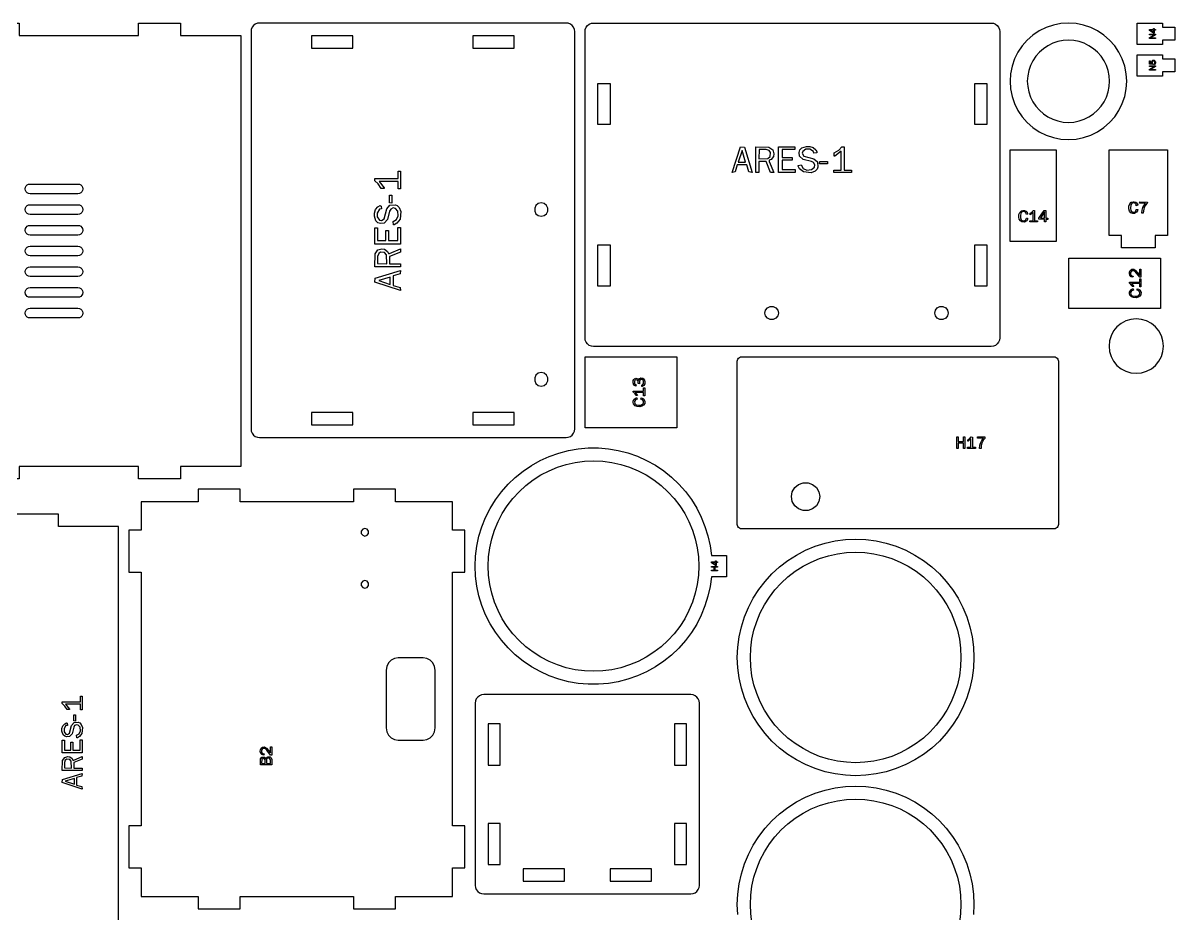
# Model space of a CAD drawing. Header units: millimetres. Extents: x 5 to 595, y 6 to 395.
# Drawn here: x 316.8 to 594.9, y 179.8 to 395 of the extents above; entities that cross this region are included whole.
import ezdxf

# ---------------------------------------------------------------- set-up
doc = ezdxf.new("R2010")
doc.units = ezdxf.units.MM
doc.layers.add('CUT', color=1, linetype='CONTINUOUS')
doc.layers.add('ENGRAVE', color=7, linetype='CONTINUOUS')

msp = doc.modelspace()

# ---------------------------------------------------------------- linework, layer by layer
at = {"layer": 'CUT'}
for points in [[(369.325, 392), (369.325, 287.85), (354.825, 287.85), (354.825, 284.85), (344.675, 284.85), (344.675, 287.85), (315.825, 287.85), (315.825, 284.85), (305.675, 284.85), (305.675, 287.85), (291.175, 287.85), (291.175, 392), (305.675, 392), (305.675, 395), (315.825, 395), (315.825, 392), (344.675, 392), (344.675, 395), (354.825, 395), (354.825, 392)], [(449.975, 296.92), (449.975, 392.93), (449.905, 393.462), (449.698, 393.963), (449.368, 394.393), (448.938, 394.723), (448.438, 394.93), (447.905, 395), (373.896, 395), (373.363, 394.93), (372.863, 394.723), (372.433, 394.393), (372.103, 393.963), (371.896, 393.462), (371.825, 392.93), (371.825, 296.92), (371.896, 296.388), (372.103, 295.887), (372.433, 295.457), (372.863, 295.127), (373.363, 294.92), (373.896, 294.85), (447.905, 294.85), (448.438, 294.92), (448.938, 295.127), (449.368, 295.457), (449.698, 295.887), (449.905, 296.388)], [(550.555, 316.85), (454.546, 316.85), (454.013, 316.92), (453.513, 317.127), (453.083, 317.457), (452.753, 317.887), (452.546, 318.388), (452.475, 318.92), (452.475, 392.93), (452.546, 393.462), (452.753, 393.963), (453.083, 394.393), (453.513, 394.723), (454.013, 394.93), (454.546, 395), (550.555, 395), (551.088, 394.93), (551.588, 394.723), (552.018, 394.393), (552.348, 393.963), (552.555, 393.462), (552.625, 392.93), (552.625, 318.92), (552.555, 318.388), (552.348, 317.887), (552.018, 317.457), (551.588, 317.127), (551.088, 316.92)], [(583.276, 380.925), (583.155, 382.762), (582.796, 384.568), (582.204, 386.311), (581.39, 387.962), (580.367, 389.493), (579.153, 390.877), (577.769, 392.091), (576.238, 393.114), (574.587, 393.929), (572.844, 394.52), (571.038, 394.88), (569.201, 395), (567.363, 394.88), (565.558, 394.52), (563.814, 393.929), (562.163, 393.114), (560.632, 392.091), (559.248, 390.877), (558.034, 389.493), (557.011, 387.962), (556.197, 386.311), (555.605, 384.568), (555.246, 382.762), (555.125, 380.925), (555.246, 379.088), (555.605, 377.282), (556.197, 375.539), (557.011, 373.887), (558.034, 372.356), (559.248, 370.972), (560.632, 369.758), (562.163, 368.735), (563.814, 367.921), (565.558, 367.329), (567.363, 366.97), (569.201, 366.85), (571.038, 366.97), (572.844, 367.329), (574.587, 367.921), (576.238, 368.735), (577.769, 369.758), (579.153, 370.972), (580.367, 372.356), (581.39, 373.887), (582.204, 375.539), (582.796, 377.282), (583.155, 379.088)], [(591.926, 395), (591.926, 394), (594.926, 394), (594.926, 390.85), (591.926, 390.85), (591.926, 389.85), (585.776, 389.85), (585.776, 395)], [(396.375, 388.95), (396.375, 391.9), (386.425, 391.9), (386.425, 388.95)], [(435.375, 388.95), (435.375, 391.9), (425.425, 391.9), (425.425, 388.95)], [(579.125, 380.925), (579.041, 382.22), (578.787, 383.494), (578.37, 384.723), (577.796, 385.887), (577.074, 386.967), (576.219, 387.943), (575.242, 388.799), (574.163, 389.52), (572.999, 390.094), (571.769, 390.511), (570.496, 390.765), (569.201, 390.85), (567.905, 390.765), (566.632, 390.511), (565.403, 390.094), (564.238, 389.52), (563.159, 388.799), (562.183, 387.943), (561.327, 386.967), (560.605, 385.887), (560.031, 384.723), (559.614, 383.494), (559.361, 382.22), (559.276, 380.925), (559.361, 379.629), (559.614, 378.356), (560.031, 377.127), (560.605, 375.962), (561.327, 374.883), (562.183, 373.907), (563.159, 373.051), (564.238, 372.33), (565.403, 371.755), (566.632, 371.338), (567.905, 371.085), (569.201, 371), (570.496, 371.085), (571.769, 371.338), (572.999, 371.755), (574.163, 372.33), (575.242, 373.051), (576.219, 373.907), (577.074, 374.883), (577.796, 375.962), (578.37, 377.127), (578.787, 378.356), (579.041, 379.629)], [(591.926, 387.35), (591.926, 386.35), (594.926, 386.35), (594.926, 383.2), (591.926, 383.2), (591.926, 382.2), (585.776, 382.2), (585.776, 387.35)], [(458.525, 370.45), (455.575, 370.45), (455.575, 380.4), (458.525, 380.4)], [(549.525, 370.45), (546.575, 370.45), (546.575, 380.4), (549.525, 380.4)], [(566.275, 342.2), (555.125, 342.2), (555.125, 364.35), (566.275, 364.35)], [(593.15, 343.674), (590.15, 343.674), (590.15, 340.674), (582, 340.674), (582, 343.674), (579, 343.674), (579, 364.35), (593.15, 364.35)], [(318.456, 353.75), (318.103, 353.806), (317.79, 353.966), (317.541, 354.214), (317.381, 354.528), (317.325, 354.881), (317.325, 354.969), (317.381, 355.322), (317.541, 355.636), (317.79, 355.884), (318.103, 356.044), (318.456, 356.1), (330.045, 356.1), (330.398, 356.044), (330.711, 355.884), (330.96, 355.636), (331.119, 355.322), (331.175, 354.969), (331.175, 354.881), (331.119, 354.528), (330.96, 354.214), (330.711, 353.966), (330.398, 353.806), (330.045, 353.75)], [(318.456, 348.75), (318.103, 348.806), (317.79, 348.966), (317.541, 349.214), (317.381, 349.528), (317.325, 349.881), (317.325, 349.969), (317.381, 350.322), (317.541, 350.636), (317.79, 350.884), (318.103, 351.044), (318.456, 351.1), (330.045, 351.1), (330.398, 351.044), (330.711, 350.884), (330.96, 350.636), (331.119, 350.322), (331.175, 349.969), (331.175, 349.881), (331.119, 349.528), (330.96, 349.214), (330.711, 348.966), (330.398, 348.806), (330.045, 348.75)], [(441.9, 351.548), (441.196, 351.387), (440.631, 350.937), (440.318, 350.286), (440.318, 349.564), (440.631, 348.913), (441.196, 348.463), (441.9, 348.302), (442.605, 348.463), (443.169, 348.913), (443.483, 349.564), (443.483, 350.286), (443.169, 350.937), (442.605, 351.387)], [(318.456, 343.75), (318.103, 343.806), (317.79, 343.966), (317.541, 344.214), (317.381, 344.528), (317.325, 344.881), (317.325, 344.969), (317.381, 345.322), (317.541, 345.636), (317.79, 345.884), (318.103, 346.044), (318.456, 346.1), (330.045, 346.1), (330.398, 346.044), (330.711, 345.884), (330.96, 345.636), (331.119, 345.322), (331.175, 344.969), (331.175, 344.881), (331.119, 344.528), (330.96, 344.214), (330.711, 343.966), (330.398, 343.806), (330.045, 343.75)], [(318.456, 338.75), (318.103, 338.806), (317.79, 338.966), (317.541, 339.214), (317.381, 339.528), (317.325, 339.881), (317.325, 339.969), (317.381, 340.322), (317.541, 340.636), (317.79, 340.884), (318.103, 341.044), (318.456, 341.1), (330.045, 341.1), (330.398, 341.044), (330.711, 340.884), (330.96, 340.636), (331.119, 340.322), (331.175, 339.969), (331.175, 339.881), (331.119, 339.528), (330.96, 339.214), (330.711, 338.966), (330.398, 338.806), (330.045, 338.75)], [(458.525, 331.45), (455.575, 331.45), (455.575, 341.4), (458.525, 341.4)], [(549.525, 331.45), (546.575, 331.45), (546.575, 341.4), (549.525, 341.4)], [(591.45, 338.174), (591.45, 326.024), (569.3, 326.024), (569.3, 338.174)], [(318.456, 333.75), (318.103, 333.806), (317.79, 333.966), (317.541, 334.214), (317.381, 334.528), (317.325, 334.881), (317.325, 334.969), (317.381, 335.322), (317.541, 335.636), (317.79, 335.884), (318.103, 336.044), (318.456, 336.1), (330.045, 336.1), (330.398, 336.044), (330.711, 335.884), (330.96, 335.636), (331.119, 335.322), (331.175, 334.969), (331.175, 334.881), (331.119, 334.528), (330.96, 334.214), (330.711, 333.966), (330.398, 333.806), (330.045, 333.75)], [(318.456, 328.75), (318.103, 328.806), (317.79, 328.966), (317.541, 329.214), (317.381, 329.528), (317.325, 329.881), (317.325, 329.969), (317.381, 330.322), (317.541, 330.636), (317.79, 330.884), (318.103, 331.044), (318.456, 331.1), (330.045, 331.1), (330.398, 331.044), (330.711, 330.884), (330.96, 330.636), (331.119, 330.322), (331.175, 329.969), (331.175, 329.881), (331.119, 329.528), (330.96, 329.214), (330.711, 328.966), (330.398, 328.806), (330.045, 328.75)], [(318.456, 323.75), (318.103, 323.806), (317.79, 323.966), (317.541, 324.214), (317.381, 324.528), (317.325, 324.881), (317.325, 324.969), (317.381, 325.322), (317.541, 325.636), (317.79, 325.884), (318.103, 326.044), (318.456, 326.1), (330.045, 326.1), (330.398, 326.044), (330.711, 325.884), (330.96, 325.636), (331.119, 325.322), (331.175, 324.969), (331.175, 324.881), (331.119, 324.528), (330.96, 324.214), (330.711, 323.966), (330.398, 323.806), (330.045, 323.75)], [(495.927, 324.925), (496.088, 325.629), (496.538, 326.194), (497.189, 326.507), (497.912, 326.507), (498.562, 326.194), (499.013, 325.629), (499.173, 324.925), (499.013, 324.221), (498.562, 323.656), (497.912, 323.343), (497.189, 323.343), (496.538, 323.656), (496.088, 324.221)], [(536.927, 324.925), (537.088, 325.629), (537.538, 326.194), (538.189, 326.507), (538.912, 326.507), (539.562, 326.194), (540.013, 325.629), (540.173, 324.925), (540.013, 324.221), (539.562, 323.656), (538.912, 323.343), (538.189, 323.343), (537.538, 323.656), (537.088, 324.221)], [(592.151, 316.949), (592.025, 318.232), (591.65, 319.465), (591.043, 320.602), (590.225, 321.598), (589.229, 322.416), (588.092, 323.024), (586.858, 323.398), (585.576, 323.524), (584.293, 323.398), (583.059, 323.024), (581.922, 322.416), (580.926, 321.598), (580.108, 320.602), (579.501, 319.465), (579.126, 318.232), (579, 316.949), (579.126, 315.666), (579.501, 314.433), (580.108, 313.296), (580.926, 312.299), (581.922, 311.482), (583.059, 310.874), (584.293, 310.5), (585.576, 310.374), (586.858, 310.5), (588.092, 310.874), (589.229, 311.482), (590.225, 312.299), (591.043, 313.296), (591.65, 314.433), (592.025, 315.666)], [(474.625, 314.35), (474.625, 297.2), (452.475, 297.2), (452.475, 314.35)], [(565.73, 272.8), (490.32, 272.8), (490.047, 272.836), (489.787, 272.943), (489.564, 273.114), (489.393, 273.337), (489.286, 273.597), (489.25, 273.87), (489.25, 313.28), (489.286, 313.553), (489.393, 313.813), (489.564, 314.036), (489.787, 314.207), (490.047, 314.314), (490.32, 314.35), (565.73, 314.35), (566.003, 314.314), (566.263, 314.207), (566.486, 314.036), (566.657, 313.813), (566.764, 313.553), (566.8, 313.28), (566.8, 273.87), (566.764, 273.597), (566.657, 273.337), (566.486, 273.114), (566.263, 272.943), (566.003, 272.836)], [(441.9, 310.548), (441.196, 310.387), (440.631, 309.937), (440.318, 309.286), (440.318, 308.564), (440.631, 307.913), (441.196, 307.463), (441.9, 307.302), (442.605, 307.463), (443.169, 307.913), (443.483, 308.564), (443.483, 309.286), (443.169, 309.937), (442.605, 310.387)], [(396.375, 297.95), (396.375, 300.9), (386.425, 300.9), (386.425, 297.95)], [(435.375, 297.95), (435.375, 300.9), (425.425, 300.9), (425.425, 297.95)], [(482.982, 261.224), (482.676, 258.89), (482.159, 256.522), (481.443, 254.207), (480.534, 251.961), (479.437, 249.8), (478.162, 247.74), (476.716, 245.795), (475.111, 243.98), (473.358, 242.307), (471.469, 240.789), (469.459, 239.436), (467.341, 238.258), (465.131, 237.264), (462.845, 236.461), (460.498, 235.855), (458.109, 235.449), (455.695, 235.248), (453.271, 235.251), (450.857, 235.46), (448.469, 235.873), (446.125, 236.487), (443.841, 237.296), (441.634, 238.297), (439.52, 239.481), (437.514, 240.84), (435.63, 242.364), (433.882, 244.042), (432.282, 245.862), (430.842, 247.811), (429.573, 249.875), (428.483, 252.039), (427.58, 254.288), (426.871, 256.605), (426.361, 258.974), (426.054, 261.378), (425.951, 263.799), (426.054, 266.22), (426.361, 268.623), (426.871, 270.992), (427.58, 273.31), (428.483, 275.558), (429.573, 277.723), (430.842, 279.787), (432.282, 281.736), (433.882, 283.556), (435.63, 285.234), (437.514, 286.758), (439.52, 288.117), (441.634, 289.301), (443.841, 290.301), (446.125, 291.111), (448.469, 291.725), (450.857, 292.137), (453.271, 292.346), (455.695, 292.35), (458.109, 292.148), (460.498, 291.743), (462.845, 291.136), (465.131, 290.333), (467.341, 289.339), (469.459, 288.162), (471.469, 286.809), (473.358, 285.291), (475.111, 283.618), (476.716, 281.803), (478.162, 279.858), (479.437, 277.798), (480.534, 275.637), (481.443, 273.391), (482.159, 271.075), (482.676, 268.708), (482.982, 266.374), (486.601, 266.374), (486.601, 261.224)], [(454.526, 238.374), (452.31, 238.471), (450.111, 238.76), (447.945, 239.24), (445.83, 239.907), (443.781, 240.756), (441.813, 241.78), (439.943, 242.972), (438.183, 244.322), (436.548, 245.821), (435.049, 247.456), (433.699, 249.216), (432.507, 251.086), (431.483, 253.054), (430.634, 255.103), (429.967, 257.218), (429.487, 259.384), (429.198, 261.583), (429.101, 263.799), (429.198, 266.015), (429.487, 268.214), (429.967, 270.379), (430.634, 272.495), (431.483, 274.544), (432.507, 276.511), (433.699, 278.382), (435.049, 280.142), (436.548, 281.777), (438.183, 283.275), (439.943, 284.626), (441.813, 285.817), (443.781, 286.842), (445.83, 287.69), (447.945, 288.357), (450.111, 288.838), (452.31, 289.127), (454.526, 289.224), (456.742, 289.127), (458.941, 288.838), (461.106, 288.357), (463.222, 287.69), (465.271, 286.842), (467.238, 285.817), (469.109, 284.626), (470.869, 283.275), (472.504, 281.777), (474.003, 280.142), (475.353, 278.382), (476.545, 276.511), (477.569, 274.544), (478.418, 272.495), (479.085, 270.379), (479.565, 268.214), (479.854, 266.015), (479.951, 263.799), (479.854, 261.583), (479.565, 259.384), (479.085, 257.218), (478.418, 255.103), (477.569, 253.054), (476.545, 251.086), (475.353, 249.216), (474.003, 247.456), (472.504, 245.821), (470.869, 244.322), (469.109, 242.972), (467.238, 241.78), (465.271, 240.756), (463.222, 239.907), (461.106, 239.24), (458.941, 238.76), (456.742, 238.471)], [(502.301, 280.575), (502.508, 281.746), (503.102, 282.776), (504.013, 283.54), (505.13, 283.947), (506.32, 283.947), (507.437, 283.54), (508.348, 282.776), (508.942, 281.746), (509.149, 280.575), (508.942, 279.404), (508.348, 278.374), (507.437, 277.61), (506.32, 277.203), (505.13, 277.203), (504.013, 277.61), (503.102, 278.374), (502.508, 279.404)], [(420.451, 184), (420.451, 190.9), (423.451, 190.9), (423.451, 201.05), (420.451, 201.05), (420.451, 262.3), (423.451, 262.3), (423.451, 272.45), (420.451, 272.45), (420.451, 279.35), (406.701, 279.35), (406.701, 282.35), (396.551, 282.35), (396.551, 279.35), (369.201, 279.35), (369.201, 282.35), (359.051, 282.35), (359.051, 279.35), (345.301, 279.35), (345.301, 272.45), (342.301, 272.45), (342.301, 262.3), (345.301, 262.3), (345.301, 201.05), (342.301, 201.05), (342.301, 190.9), (345.301, 190.9), (345.301, 184), (359.051, 184), (359.051, 181), (369.201, 181), (369.201, 184), (396.551, 184), (396.551, 181), (406.701, 181), (406.701, 184)], [(339.801, 169.2), (339.801, 273.35), (325.301, 273.35), (325.301, 276.35), (315.151, 276.35), (315.151, 273.35), (286.301, 273.35), (286.301, 276.35), (276.151, 276.35), (276.151, 273.35), (261.651, 273.35), (261.651, 169.2), (276.151, 169.2), (276.151, 166.2), (286.301, 166.2), (286.301, 169.2), (315.151, 169.2), (315.151, 166.2), (325.301, 166.2), (325.301, 169.2)], [(399.326, 272.896), (398.784, 272.72), (398.45, 272.26), (398.45, 271.69), (398.784, 271.23), (399.326, 271.054), (399.867, 271.23), (400.202, 271.69), (400.202, 272.26), (399.867, 272.72)], [(489.25, 241.725), (489.359, 244.215), (489.684, 246.687), (490.224, 249.121), (490.973, 251.498), (491.927, 253.801), (493.078, 256.012), (494.418, 258.115), (495.935, 260.093), (497.619, 261.931), (499.457, 263.615), (501.435, 265.132), (503.538, 266.472), (505.749, 267.623), (508.052, 268.577), (510.429, 269.326), (512.863, 269.866), (515.335, 270.191), (517.825, 270.3), (520.316, 270.191), (522.787, 269.866), (525.221, 269.326), (527.598, 268.577), (529.901, 267.623), (532.113, 266.472), (534.215, 265.132), (536.193, 263.615), (538.031, 261.931), (539.715, 260.093), (541.232, 258.115), (542.572, 256.012), (543.723, 253.801), (544.677, 251.498), (545.426, 249.121), (545.966, 246.687), (546.291, 244.215), (546.4, 241.725), (546.291, 239.234), (545.966, 236.763), (545.426, 234.329), (544.677, 231.952), (543.723, 229.649), (542.572, 227.437), (541.232, 225.335), (539.715, 223.357), (538.031, 221.519), (536.193, 219.835), (534.215, 218.318), (532.113, 216.978), (529.901, 215.827), (527.598, 214.873), (525.221, 214.124), (522.787, 213.584), (520.316, 213.259), (517.825, 213.15), (515.335, 213.259), (512.863, 213.584), (510.429, 214.124), (508.052, 214.873), (505.749, 215.827), (503.538, 216.978), (501.435, 218.318), (499.457, 219.835), (497.619, 221.519), (495.935, 223.357), (494.418, 225.335), (493.078, 227.437), (491.927, 229.649), (490.973, 231.952), (490.224, 234.329), (489.684, 236.763), (489.359, 239.234)], [(492.4, 241.725), (492.497, 243.941), (492.786, 246.14), (493.266, 248.305), (493.933, 250.421), (494.782, 252.47), (495.806, 254.437), (496.998, 256.308), (498.348, 258.068), (499.847, 259.703), (501.482, 261.202), (503.242, 262.552), (505.113, 263.744), (507.08, 264.768), (509.129, 265.617), (511.245, 266.284), (513.41, 266.764), (515.609, 267.053), (517.825, 267.15), (520.041, 267.053), (522.24, 266.764), (524.406, 266.284), (526.521, 265.617), (528.57, 264.768), (530.538, 263.744), (532.408, 262.552), (534.168, 261.202), (535.803, 259.703), (537.302, 258.068), (538.652, 256.308), (539.844, 254.437), (540.868, 252.47), (541.717, 250.421), (542.384, 248.305), (542.864, 246.14), (543.153, 243.941), (543.25, 241.725), (543.153, 239.509), (542.864, 237.31), (542.384, 235.144), (541.717, 233.029), (540.868, 230.98), (539.844, 229.012), (538.652, 227.142), (537.302, 225.382), (535.803, 223.747), (534.168, 222.248), (532.408, 220.898), (530.538, 219.706), (528.57, 218.682), (526.521, 217.833), (524.406, 217.166), (522.24, 216.686), (520.041, 216.397), (517.825, 216.3), (515.609, 216.397), (513.41, 216.686), (511.245, 217.166), (509.129, 217.833), (507.08, 218.682), (505.113, 219.706), (503.242, 220.898), (501.482, 222.248), (499.847, 223.747), (498.348, 225.382), (496.998, 227.142), (495.806, 229.012), (494.782, 230.98), (493.933, 233.029), (493.266, 235.144), (492.786, 237.31), (492.497, 239.509)], [(399.326, 260.296), (398.784, 260.12), (398.45, 259.66), (398.45, 259.09), (398.784, 258.63), (399.326, 258.454), (399.867, 258.63), (400.202, 259.09), (400.202, 259.66), (399.867, 260.12)], [(407.382, 241.6), (406.472, 241.456), (405.657, 241.041), (405.01, 240.394), (404.595, 239.579), (404.451, 238.669), (404.451, 224.681), (404.595, 223.771), (405.01, 222.956), (405.657, 222.309), (406.472, 221.894), (407.382, 221.75), (413.37, 221.75), (414.279, 221.894), (415.095, 222.309), (415.741, 222.956), (416.157, 223.771), (416.301, 224.681), (416.301, 238.669), (416.157, 239.579), (415.741, 240.394), (415.095, 241.041), (414.279, 241.456), (413.37, 241.6)], [(428.021, 184.598), (478.031, 184.598), (478.563, 184.668), (479.064, 184.875), (479.494, 185.205), (479.823, 185.635), (480.031, 186.135), (480.101, 186.668), (480.101, 230.678), (480.031, 231.21), (479.823, 231.711), (479.494, 232.14), (479.064, 232.47), (478.563, 232.678), (478.031, 232.748), (428.021, 232.748), (427.489, 232.678), (426.988, 232.47), (426.558, 232.14), (426.228, 231.711), (426.021, 231.21), (425.951, 230.678), (425.951, 186.668), (426.021, 186.135), (426.228, 185.635), (426.558, 185.205), (426.988, 184.875), (427.489, 184.668)], [(429.051, 215.698), (432.001, 215.698), (432.001, 225.648), (429.051, 225.648)], [(474.051, 215.698), (477.001, 215.698), (477.001, 225.648), (474.051, 225.648)], [(429.051, 191.698), (432.001, 191.698), (432.001, 201.648), (429.051, 201.648)], [(474.051, 191.698), (477.001, 191.698), (477.001, 201.648), (474.051, 201.648)], [(437.551, 187.698), (447.501, 187.698), (447.501, 190.648), (437.551, 190.648)], [(458.551, 187.698), (468.501, 187.698), (468.501, 190.648), (458.551, 190.648)]]:
    msp.add_lwpolyline(points, close=True, dxfattribs=at)
for points in [[(489.359, 179.584), (489.25, 182.075), (489.359, 184.565), (489.684, 187.037), (490.224, 189.471), (490.973, 191.848), (491.927, 194.151), (493.078, 196.362), (494.418, 198.465), (495.935, 200.442), (497.619, 202.28), (499.457, 203.965), (501.435, 205.482), (503.538, 206.822), (505.749, 207.973), (508.052, 208.927), (510.429, 209.676), (512.863, 210.216), (515.335, 210.541), (517.825, 210.65), (520.316, 210.541), (522.787, 210.216), (525.221, 209.676), (527.598, 208.927), (529.901, 207.973), (532.113, 206.822), (534.215, 205.482), (536.193, 203.965), (538.031, 202.28), (539.715, 200.442), (541.232, 198.465), (542.572, 196.362), (543.723, 194.151), (544.677, 191.848), (545.426, 189.471), (545.966, 187.037), (546.291, 184.565), (546.4, 182.075), (546.291, 179.584)], [(492.786, 177.66), (492.497, 179.859), (492.4, 182.075), (492.497, 184.291), (492.786, 186.49), (493.266, 188.655), (493.933, 190.771), (494.782, 192.82), (495.806, 194.787), (496.998, 196.658), (498.348, 198.418), (499.847, 200.053), (501.482, 201.551), (503.242, 202.902), (505.113, 204.093), (507.08, 205.118), (509.129, 205.966), (511.245, 206.633), (513.41, 207.113), (515.609, 207.403), (517.825, 207.5), (520.041, 207.403), (522.24, 207.113), (524.406, 206.633), (526.521, 205.966), (528.57, 205.118), (530.538, 204.093), (532.408, 202.902), (534.168, 201.551), (535.803, 200.053), (537.302, 198.418), (538.652, 196.658), (539.844, 194.787), (540.868, 192.82), (541.717, 190.771), (542.384, 188.655), (542.864, 186.49), (543.153, 184.291), (543.25, 182.075), (543.153, 179.859), (542.864, 177.66)]]:
    msp.add_lwpolyline(points, dxfattribs=at)
at = {"layer": 'ENGRAVE'}
for points in [[(588.789, 393.202), (588.789, 393.442), (589.751, 393.442), (589.751, 393.683), (589.904, 393.683), (589.904, 393.442), (590.233, 393.442), (590.233, 393.267), (589.904, 393.267), (589.883, 392.545), (589.773, 392.545)], [(588.789, 391.277), (588.789, 391.495), (588.833, 391.539), (589.926, 392.152), (588.789, 392.173), (588.789, 392.327), (590.233, 392.327), (590.211, 392.13), (589.008, 391.452), (590.233, 391.43), (590.233, 391.277)], [(588.942, 393.267), (589.664, 392.786), (589.751, 392.764), (589.751, 393.267)], [(588.789, 385.048), (588.789, 385.902), (588.942, 385.88), (588.942, 385.18), (589.095, 385.158), (589.401, 385.158), (589.27, 385.355), (589.248, 385.508), (589.336, 385.792), (589.467, 385.923), (589.62, 385.989), (589.883, 385.989), (590.058, 385.902), (590.167, 385.792), (590.254, 385.573), (590.254, 385.333), (590.167, 385.114), (590.036, 384.983), (589.904, 384.939), (589.861, 385.092), (589.97, 385.136), (590.079, 385.267), (590.101, 385.595), (589.97, 385.77), (589.861, 385.814), (589.576, 385.792), (589.423, 385.617), (589.401, 385.398), (589.467, 385.245), (589.598, 385.158), (589.576, 385.005)], [(588.789, 383.627), (588.789, 383.845), (588.833, 383.889), (589.926, 384.502), (588.789, 384.523), (588.789, 384.677), (590.233, 384.677), (590.211, 384.48), (589.008, 383.802), (590.233, 383.78), (590.233, 383.627)], [(490.035, 365.113), (490.972, 365.019), (492.847, 358.925), (492.004, 359.019), (491.535, 360.706), (489.191, 360.706), (488.722, 359.019), (487.972, 358.925)], [(493.691, 365.113), (496.879, 365.019), (497.816, 364.363), (498.097, 363.425), (498.004, 362.769), (497.441, 362.019), (496.972, 361.831), (496.972, 361.55), (498.097, 358.925), (497.254, 358.925), (496.222, 361.55), (494.441, 361.55), (494.441, 358.925), (493.691, 358.925)], [(494.535, 364.456), (494.441, 362.206), (496.597, 362.3), (497.16, 362.769), (497.254, 363.706), (496.972, 364.175), (496.222, 364.456)], [(499.222, 365.113), (503.16, 365.113), (503.16, 364.456), (500.066, 364.456), (500.066, 362.488), (502.504, 362.488), (502.504, 361.831), (500.066, 361.831), (500.066, 359.581), (503.254, 359.581), (503.254, 358.925), (499.222, 358.925)], [(505.972, 365.206), (506.722, 365.206), (507.566, 364.925), (508.222, 364.363), (508.504, 363.8), (508.41, 363.613), (507.754, 363.519), (507.66, 363.988), (506.722, 364.55), (505.785, 364.55), (505.035, 363.988), (504.941, 363.519), (505.316, 362.863), (507.754, 362.206), (508.597, 361.456), (508.691, 360.144), (508.504, 359.675), (508.035, 359.206), (507.097, 358.831), (505.222, 359.019), (504.285, 359.769), (503.91, 360.425), (503.91, 360.613), (504.66, 360.706), (505.129, 359.863), (506.066, 359.488), (507.191, 359.581), (507.847, 360.144), (507.941, 360.706), (507.66, 361.269), (507.191, 361.55), (505.129, 362.019), (504.285, 362.863), (504.191, 363.706), (504.379, 364.363), (504.847, 364.831)], [(514.504, 365.113), (515.066, 365.113), (515.066, 359.488), (516.847, 359.488), (516.847, 358.925), (512.535, 358.925), (512.535, 359.488), (514.316, 359.488), (514.316, 364.081), (512.816, 362.863), (512.629, 362.863), (512.629, 363.613), (513.754, 364.269)], [(490.41, 364.175), (489.472, 361.363), (491.254, 361.363)], [(401.713, 356.878), (401.713, 357.441), (407.338, 357.441), (407.338, 359.222), (407.9, 359.222), (407.9, 354.909), (407.338, 354.909), (407.338, 356.691), (402.744, 356.691), (403.963, 355.191), (403.963, 355.003), (403.213, 355.003), (402.557, 356.128)], [(509.16, 361.55), (511.035, 361.55), (511.035, 360.988), (509.066, 360.988)], [(405.275, 351.534), (405.275, 353.409), (405.838, 353.409), (405.838, 351.441)], [(401.619, 348.347), (401.619, 349.097), (401.9, 349.941), (402.463, 350.597), (403.025, 350.878), (403.213, 350.784), (403.307, 350.128), (402.838, 350.034), (402.275, 349.097), (402.275, 348.159), (402.838, 347.409), (403.307, 347.316), (403.963, 347.691), (404.619, 350.128), (405.369, 350.972), (406.682, 351.066), (407.15, 350.878), (407.619, 350.409), (407.994, 349.472), (407.807, 347.597), (407.057, 346.659), (406.4, 346.284), (406.213, 346.284), (406.119, 347.034), (406.963, 347.503), (407.338, 348.441), (407.244, 349.566), (406.682, 350.222), (406.119, 350.316), (405.557, 350.034), (405.275, 349.566), (404.807, 347.503), (403.963, 346.659), (403.119, 346.566), (402.463, 346.753), (401.994, 347.222)], [(584.804, 351.832), (585.096, 351.832), (585.471, 351.707), (585.679, 351.54), (585.929, 351.082), (585.888, 350.915), (585.596, 350.873), (585.554, 351.123), (585.346, 351.415), (585.096, 351.54), (584.763, 351.54), (584.513, 351.415), (584.263, 351.04), (584.179, 350.165), (584.304, 349.707), (584.513, 349.415), (584.763, 349.29), (585.221, 349.332), (585.471, 349.54), (585.596, 349.957), (585.929, 349.915), (585.888, 349.665), (585.679, 349.29), (585.138, 348.998), (584.721, 348.998), (584.304, 349.165), (583.971, 349.582), (583.804, 350.123), (583.804, 350.748), (584.013, 351.332), (584.388, 351.707)], [(586.429, 351.79), (588.263, 351.748), (588.221, 351.498), (587.804, 350.998), (587.513, 350.415), (587.304, 349.665), (587.263, 349.04), (586.929, 349.04), (586.971, 349.748), (587.179, 350.415), (587.846, 351.498), (586.388, 351.498)], [(558.221, 349.733), (558.555, 349.733), (558.971, 349.566), (559.221, 349.275), (559.346, 348.983), (559.346, 348.816), (559.055, 348.775), (558.888, 349.191), (558.513, 349.441), (558.013, 349.358), (557.721, 349.025), (557.596, 348.4), (557.638, 347.9), (557.805, 347.483), (558.013, 347.275), (558.18, 347.191), (558.555, 347.191), (558.93, 347.483), (559.055, 347.858), (559.346, 347.816), (559.305, 347.525), (559.138, 347.233), (558.596, 346.9), (557.971, 346.941), (557.596, 347.191), (557.346, 347.608), (557.221, 348.108), (557.263, 348.775), (557.43, 349.233), (557.888, 349.65)], [(560.721, 349.691), (561.013, 349.691), (561.013, 347.191), (561.763, 347.191), (561.763, 346.941), (559.846, 346.941), (559.846, 347.191), (560.68, 347.191), (560.68, 349.233), (559.971, 348.691), (559.93, 349.066), (560.305, 349.233), (560.721, 349.608)], [(563.305, 349.691), (563.763, 349.691), (563.763, 347.858), (564.221, 347.858), (564.221, 347.566), (563.763, 347.566), (563.763, 346.941), (563.43, 346.941), (563.43, 347.566), (562.055, 347.608), (562.055, 347.816)], [(563.43, 349.4), (562.513, 348.025), (562.471, 347.858), (563.43, 347.858)], [(401.713, 341.597), (401.713, 345.534), (402.369, 345.534), (402.369, 342.441), (404.338, 342.441), (404.338, 344.878), (404.994, 344.878), (404.994, 342.441), (407.244, 342.441), (407.244, 345.628), (407.9, 345.628), (407.9, 341.597)], [(401.713, 336.066), (401.807, 339.253), (402.463, 340.191), (403.4, 340.472), (404.057, 340.378), (404.807, 339.816), (404.994, 339.347), (405.275, 339.347), (407.9, 340.472), (407.9, 339.628), (405.275, 338.597), (405.275, 336.816), (407.9, 336.816), (407.9, 336.066)], [(402.369, 336.909), (404.619, 336.816), (404.525, 338.972), (404.057, 339.534), (403.119, 339.628), (402.65, 339.347), (402.369, 338.597)], [(401.713, 332.409), (401.807, 333.347), (407.9, 335.222), (407.807, 334.378), (406.119, 333.909), (406.119, 331.566), (407.807, 331.097), (407.9, 330.347)], [(583.917, 334.412), (583.958, 334.912), (584.125, 335.245), (584.5, 335.495), (585, 335.495), (585.583, 335.12), (585.583, 335.037), (585.833, 334.828), (586.417, 334.037), (586.417, 335.495), (586.708, 335.537), (586.708, 333.578), (586.417, 333.578), (585.667, 334.578), (585.208, 335.037), (584.917, 335.162), (584.583, 335.162), (584.417, 335.078), (584.208, 334.745), (584.208, 334.328), (584.292, 334.162), (584.542, 333.953), (584.833, 333.87), (584.75, 333.578), (584.333, 333.703), (584, 334.078)], [(402.65, 332.784), (405.463, 331.847), (405.463, 333.628)], [(583.958, 332.12), (583.958, 332.412), (586.458, 332.412), (586.458, 333.162), (586.708, 333.162), (586.708, 331.245), (586.458, 331.245), (586.458, 332.078), (584.417, 332.078), (584.958, 331.37), (584.583, 331.328), (584.417, 331.703), (584.042, 332.12)], [(583.917, 329.62), (583.917, 329.953), (584.083, 330.37), (584.375, 330.62), (584.667, 330.745), (584.833, 330.745), (584.875, 330.453), (584.458, 330.287), (584.208, 329.912), (584.292, 329.412), (584.625, 329.12), (585.25, 328.995), (585.75, 329.037), (586.167, 329.203), (586.375, 329.412), (586.458, 329.578), (586.458, 329.953), (586.167, 330.328), (585.792, 330.453), (585.833, 330.745), (586.125, 330.703), (586.417, 330.537), (586.75, 329.995), (586.708, 329.37), (586.458, 328.995), (586.042, 328.745), (585.542, 328.62), (584.875, 328.662), (584.417, 328.828), (584, 329.287)], [(464.092, 308.046), (464.134, 308.629), (464.259, 308.879), (464.425, 309.046), (464.759, 309.171), (465.217, 309.046), (465.467, 308.629), (465.467, 308.796), (465.675, 309.129), (465.925, 309.254), (466.425, 309.212), (466.759, 308.921), (466.925, 308.421), (466.884, 307.796), (466.675, 307.421), (466.3, 307.171), (466.217, 307.212), (466.175, 307.504), (466.384, 307.587), (466.634, 307.921), (466.592, 308.629), (466.3, 308.879), (465.925, 308.879), (465.717, 308.712), (465.592, 308.337), (465.592, 307.837), (465.3, 307.879), (465.3, 308.462), (465.092, 308.754), (464.675, 308.796), (464.467, 308.629), (464.384, 308.462), (464.384, 308.004), (464.509, 307.754), (464.8, 307.587), (464.759, 307.296), (464.55, 307.337), (464.3, 307.546)], [(464.134, 305.796), (464.134, 306.087), (466.634, 306.087), (466.634, 306.837), (466.884, 306.837), (466.884, 304.921), (466.634, 304.921), (466.634, 305.754), (464.592, 305.754), (465.134, 305.046), (464.759, 305.004), (464.592, 305.379), (464.217, 305.796)], [(464.092, 303.296), (464.092, 303.629), (464.259, 304.046), (464.55, 304.296), (464.842, 304.421), (465.009, 304.421), (465.05, 304.129), (464.634, 303.962), (464.384, 303.587), (464.467, 303.087), (464.8, 302.796), (465.425, 302.671), (465.925, 302.712), (466.342, 302.879), (466.55, 303.087), (466.634, 303.254), (466.634, 303.629), (466.342, 304.004), (465.967, 304.129), (466.009, 304.421), (466.3, 304.379), (466.592, 304.212), (466.925, 303.671), (466.884, 303.046), (466.634, 302.671), (466.217, 302.421), (465.717, 302.296), (465.05, 302.337), (464.592, 302.504), (464.175, 302.962)], [(542.22, 294.992), (542.553, 294.992), (542.553, 293.867), (543.845, 293.867), (543.845, 294.992), (544.178, 294.992), (544.178, 292.242), (543.845, 292.242), (543.845, 293.533), (542.553, 293.533), (542.553, 292.242), (542.22, 292.242)], [(545.72, 294.992), (546.012, 294.95), (546.012, 292.492), (546.762, 292.492), (546.762, 292.242), (544.845, 292.242), (544.845, 292.492), (545.637, 292.492), (545.637, 294.533), (544.97, 293.992), (544.887, 293.992), (544.887, 294.325), (545.345, 294.575)], [(547.262, 294.992), (549.053, 294.992), (549.012, 294.658), (548.678, 294.283), (548.303, 293.533), (548.137, 292.95), (548.095, 292.242), (547.72, 292.242), (547.803, 292.992), (547.97, 293.533), (548.262, 294.117), (548.678, 294.7), (547.22, 294.7)], [(483.032, 264.575), (483.032, 264.816), (483.995, 264.816), (483.995, 265.057), (484.148, 265.057), (484.148, 264.816), (484.476, 264.816), (484.476, 264.641), (484.148, 264.641), (484.126, 263.919), (484.017, 263.919)], [(483.185, 264.641), (483.907, 264.16), (483.995, 264.138), (483.995, 264.641)], [(483.032, 262.65), (483.032, 262.825), (483.623, 262.825), (483.623, 263.504), (483.032, 263.504), (483.032, 263.679), (484.476, 263.679), (484.476, 263.504), (483.798, 263.504), (483.798, 262.825), (484.476, 262.825), (484.476, 262.65)], [(326.247, 230.572), (326.247, 231.009), (330.622, 231.009), (330.622, 232.395), (331.059, 232.395), (331.059, 229.041), (330.622, 229.041), (330.622, 230.426), (327.049, 230.426), (327.997, 229.259), (327.997, 229.114), (327.413, 229.114), (326.903, 229.989)], [(326.174, 223.936), (326.174, 224.52), (326.393, 225.176), (326.83, 225.686), (327.268, 225.905), (327.413, 225.832), (327.486, 225.322), (327.122, 225.249), (326.684, 224.52), (326.684, 223.791), (327.122, 223.207), (327.486, 223.134), (327.997, 223.426), (328.507, 225.322), (329.09, 225.978), (330.111, 226.051), (330.476, 225.905), (330.84, 225.541), (331.132, 224.811), (330.986, 223.353), (330.403, 222.624), (329.893, 222.332), (329.747, 222.332), (329.674, 222.916), (330.33, 223.28), (330.622, 224.009), (330.549, 224.884), (330.111, 225.395), (329.674, 225.468), (329.236, 225.249), (329.018, 224.884), (328.653, 223.28), (327.997, 222.624), (327.34, 222.551), (326.83, 222.697), (326.465, 223.061)], [(329.018, 226.416), (329.018, 227.874), (329.455, 227.874), (329.455, 226.343)], [(326.247, 218.686), (326.247, 221.749), (326.757, 221.749), (326.757, 219.343), (328.288, 219.343), (328.288, 221.239), (328.799, 221.239), (328.799, 219.343), (330.549, 219.343), (330.549, 221.822), (331.059, 221.822), (331.059, 218.686)], [(374.054, 218.979), (374.096, 219.479), (374.262, 219.813), (374.596, 220.063), (374.971, 220.104), (375.179, 220.063), (375.596, 219.813), (376.554, 218.646), (376.554, 220.104), (376.846, 220.104), (376.846, 218.146), (376.554, 218.146), (375.679, 219.313), (375.304, 219.646), (375.096, 219.729), (374.596, 219.688), (374.346, 219.313), (374.346, 218.938), (374.471, 218.688), (374.804, 218.479), (374.971, 218.479), (374.887, 218.146), (374.429, 218.313), (374.221, 218.521)], [(326.247, 214.384), (326.32, 216.864), (326.83, 217.593), (327.559, 217.811), (328.07, 217.739), (328.653, 217.301), (328.799, 216.936), (329.018, 216.936), (331.059, 217.811), (331.059, 217.155), (329.018, 216.353), (329.018, 214.968), (331.059, 214.968), (331.059, 214.384)], [(326.757, 215.041), (328.507, 214.968), (328.434, 216.645), (328.07, 217.082), (327.34, 217.155), (326.976, 216.936), (326.757, 216.353)], [(374.096, 215.771), (374.137, 217.229), (374.471, 217.604), (375.096, 217.604), (375.304, 217.396), (375.387, 217.188), (375.512, 217.479), (375.887, 217.729), (376.429, 217.688), (376.721, 217.438), (376.846, 217.104), (376.846, 215.771)], [(374.387, 216.146), (375.262, 216.104), (375.262, 216.979), (375.054, 217.271), (374.721, 217.313), (374.429, 217.104)], [(375.554, 216.146), (376.554, 216.104), (376.554, 216.979), (376.304, 217.354), (375.804, 217.354), (375.596, 217.146)], [(326.247, 211.541), (326.32, 212.27), (331.059, 213.728), (330.986, 213.072), (329.674, 212.707), (329.674, 210.884), (330.986, 210.52), (331.059, 209.936)], [(326.976, 211.832), (329.163, 211.103), (329.163, 212.489)]]:
    msp.add_lwpolyline(points, close=True, dxfattribs=at)

doc.saveas('drawing.dxf')
